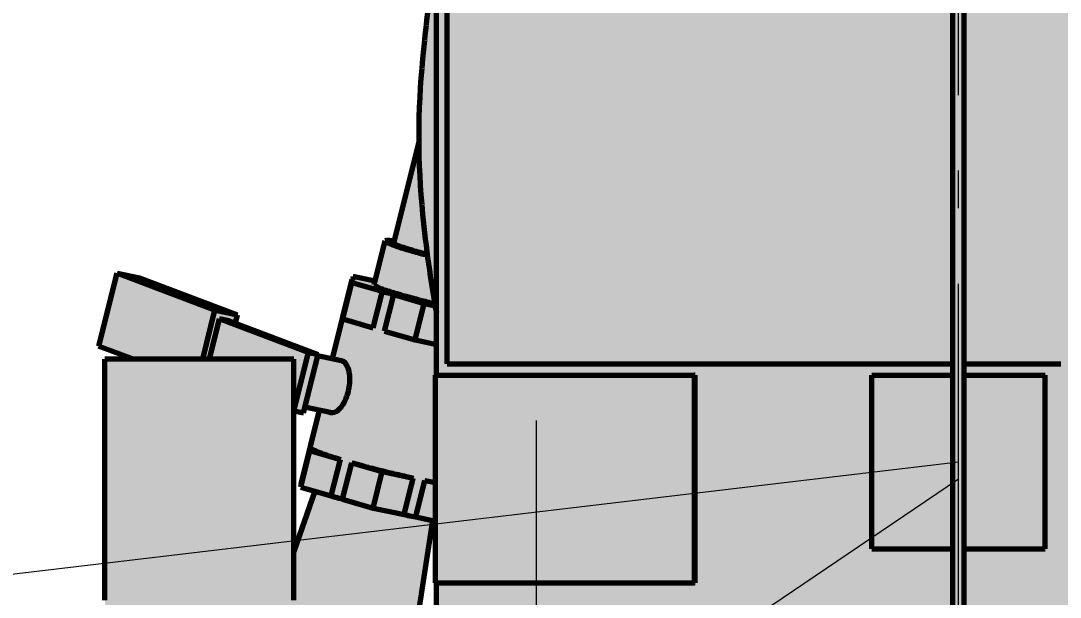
# Model space of a CAD drawing. Header units: millimetres. Extents: x 0 to 2208, y 0 to 420.
# Drawn here: x 1979.17 to 2006.69, y 252.7 to 267.97 of the extents above; entities that cross this region are included whole.
import ezdxf

# ---------------------------------------------------------------- set-up
doc = ezdxf.new("R2010")
doc.units = ezdxf.units.MM
doc.linetypes.add('IRAM-F-TRAZO-PUNTO', pattern=[20, 15, -2, 1, -2])
for name, color, linetype, lineweight in [('01-VISIBLE', 7, 'CONTINUOUS', 70), ('03-EJE', 1, 'IRAM-F-TRAZO-PUNTO', 18), ('04-COTA', 3, 'CONTINUOUS', 18), ('08-FINA', 5, 'CONTINUOUS', 18), ('13-GRAFICA', 30, 'CONTINUOUS', 18)]:
    doc.layers.add(name, color=color, linetype=linetype, lineweight=lineweight)
doc.styles.add('ISO3098', font='isocpeur.ttf')
doc.dimstyles.new('FLAMA-IRAM', dxfattribs={"dimtxt": 3.5, "dimasz": 3.5, "dimexe": 2, "dimexo": 1.5, "dimgap": 1, "dimtad": 1, "dimdec": 1, "dimtxsty": 'ISO3098', "dimblk": 'IRAM_FLECHA', "dimblk1": 'IRAM_FLECHA', "dimblk2": 'IRAM_FLECHA', "dimcen": 2.5, "dimclrd": 256, "dimclre": 256, "dimclrt": 256, "dimazin": 3, "dimtfac": 1, "dimtmove": 0, "dimatfit": 3, "dimlwd": 18, "dimlwe": 18})

# ---------------------------------------------------------------- blocks, each defined once
blk = doc.blocks.new('IRAM_FLECHA')
blk.add_solid([(0, 0), (-1, 0.125), (-1, -0.125)])

msp = doc.modelspace()

# ---------------------------------------------------------------- hatches: boundary and pattern name
at = {"layer": '08-FINA'}
h = msp.add_hatch(color=7, dxfattribs=at)
h.dxf.hatch_style = 1
h.paths.add_polyline_path([(2004, 256.279), (2001.47, 256.382), (2001.565, 255.587)])
h = msp.add_hatch(color=7, dxfattribs=at)
h.dxf.hatch_style = 1
h.paths.add_polyline_path([(2004, 255.829), (2001.705, 254.759), (2002.153, 254.097)])
at = {"layer": '13-GRAFICA', "true_color": 0xb21820}
h = msp.add_hatch(color=7, dxfattribs=at)
h.dxf.hatch_style = 1
h.paths.add_polyline_path([(2011, 289.6), (2011, 279.9), (2004.2, 279.9), (2004.2, 289.5), (2003.8, 289.5), (2003.8, 279.9), (1990.5, 279.9), (1990.5, 258.9), (2003.8, 258.9), (2003.8, 258.6), (2001.7, 258.6), (2001.7, 254), (2003.8, 254), (2003.8, 245.3), (1997.9, 245.3), (1997.9, 249.2), (1997.7, 249.2), (1997.7, 249.3), (1997.5, 249.3), (1997.5, 245.3), (1990.2, 245.3), (1990.2, 253.1), (1997, 253.1), (1997, 258.6), (1990.2, 258.6), (1990.2, 289.6)])
at = {"layer": '13-GRAFICA', "true_color": 0xffffff}
h = msp.add_hatch(color=7, dxfattribs=at)
h.dxf.hatch_style = 1
h.paths.add_polyline_path([(1990.5, 258.9), (1990.5, 279.9), (2017.5, 279.9), (2017.5, 258.9)])
at = {"layer": '13-GRAFICA', "true_color": 0x202020}
h = msp.add_hatch(color=7, dxfattribs=at)
h.dxf.hatch_style = 1
h.paths.add_polyline_path([(1989.8, 267.4), (1989.9, 267.4), (1989.9, 268.2), (1990, 268.2), (1990, 268.9), (1990.1, 268.9), (1990.1, 269.5), (1990.2, 269.5), (1990.2, 260.4), (1990.1, 260.4), (1990.1, 261), (1990, 261), (1989.9, 262.5), (1989.8, 262.5), (1989.8, 263.8), (1989.7, 263.8)])
at = {"layer": '13-GRAFICA', "true_color": 0x005eaa}
h = msp.add_hatch(color=7, dxfattribs=at)
h.dxf.hatch_style = 1
h.paths.add_polyline_path([(1998.409, 263.64), (1998.05, 263.64), (1997.695, 263.64), (1997.346, 263.64), (1997.002, 263.64), (1996.664, 263.64), (1996.332, 263.64), (1996.005, 263.64), (1995.685, 263.64), (1995.372, 263.64), (1995.372, 264.035), (1995.372, 264.429), (1995.372, 264.824), (1995.372, 265.219), (1995.372, 265.613), (1995.372, 266.008), (1995.372, 266.402), (1995.372, 266.797), (1995.372, 267.192), (1995.372, 267.586), (1995.685, 267.586), (1996.005, 267.586), (1996.332, 267.586), (1996.664, 267.586), (1997.002, 267.586), (1997.346, 267.586), (1997.695, 267.586), (1998.05, 267.586), (1998.409, 267.586), (1998.773, 267.586), (1998.773, 267.192), (1998.773, 266.797), (1998.773, 266.402), (1998.773, 266.008), (1998.773, 265.613), (1998.773, 265.219), (1998.773, 264.824), (1998.773, 264.429), (1998.773, 264.035), (1998.773, 263.64)])
h = msp.add_hatch(color=7, dxfattribs=at)
h.dxf.hatch_style = 1
h.paths.add_polyline_path([(2006.105, 263.64), (2005.714, 263.64), (2005.321, 263.64), (2004.928, 263.64), (2004.534, 263.64), (2004.14, 263.64), (2003.745, 263.64), (2003.351, 263.64), (2002.957, 263.64), (2002.564, 263.64), (2002.564, 264.035), (2002.564, 264.429), (2002.564, 264.824), (2002.564, 265.219), (2002.564, 265.613), (2002.564, 266.008), (2002.564, 266.402), (2002.564, 266.797), (2002.564, 267.192), (2002.564, 267.586), (2002.957, 267.586), (2003.351, 267.586), (2003.745, 267.586), (2004.14, 267.586), (2004.534, 267.586), (2004.928, 267.586), (2005.321, 267.586), (2005.714, 267.586), (2006.105, 267.586), (2006.494, 267.586), (2006.494, 267.192), (2006.494, 266.797), (2006.494, 266.402), (2006.494, 266.008), (2006.494, 265.613), (2006.494, 265.219), (2006.494, 264.824), (2006.494, 264.429), (2006.494, 264.035), (2006.494, 263.64)])
at = {"layer": '13-GRAFICA', "true_color": 0x009146}
h = msp.add_hatch(color=7, dxfattribs=at)
h.dxf.hatch_style = 1
h.paths.add_polyline_path([(1992.89, 264.505), (1993.001, 264.821), (1993.114, 265.138), (1993.229, 265.455), (1993.346, 265.771), (1993.465, 266.088), (1993.585, 266.405), (1993.707, 266.721), (1993.831, 267.038), (1993.957, 266.721), (1994.085, 266.405), (1994.214, 266.088), (1994.345, 265.771), (1994.477, 265.455), (1994.612, 265.138), (1994.748, 264.821), (1994.885, 264.505), (1995.024, 264.188), (1994.748, 264.188), (1994.477, 264.188), (1994.214, 264.188), (1993.957, 264.188), (1993.707, 264.188), (1993.465, 264.188), (1993.229, 264.188), (1993.001, 264.188), (1992.781, 264.188)])
at = {"layer": '13-GRAFICA', "true_color": 0xc81e2d}
h = msp.add_hatch(color=7, dxfattribs=at)
h.dxf.hatch_style = 1
h.paths.add_polyline_path([(2001.548, 264.188), (2001.198, 264.188), (2000.85, 264.188), (2000.504, 264.188), (2000.16, 264.188), (1999.819, 264.188), (1999.481, 264.188), (1999.145, 264.188), (1999.145, 264.544), (1999.145, 264.901), (1999.145, 265.257), (1999.145, 265.613), (1999.145, 265.969), (1999.145, 266.326), (1999.145, 266.682), (1999.145, 267.038), (1999.481, 267.038), (1999.819, 267.038), (2000.16, 267.038), (2000.504, 267.038), (2000.85, 267.038), (2001.198, 267.038), (2001.548, 267.038), (2001.899, 267.038), (2001.899, 266.682), (2001.899, 266.326), (2001.899, 265.969), (2001.899, 265.613), (2001.899, 265.257), (2001.899, 264.901), (2001.899, 264.544), (2001.899, 264.188)])
at = {"layer": '13-GRAFICA', "true_color": 0x202020}
h = msp.add_hatch(color=7, dxfattribs=at)
h.dxf.hatch_style = 1
h.paths.add_polyline_path([(1989.1, 262.5), (1989.2, 262.5), (1989.2, 262.9), (1989.3, 262.9), (1989.3, 263.3), (1989.4, 263.3), (1989.4, 263.7), (1989.5, 263.7), (1989.5, 264.1), (1989.6, 264.1), (1989.6, 264.5), (1989.7, 264.5), (1989.9, 261.8), (1989.1, 262)])
at = {"layer": '13-GRAFICA', "true_color": 0x005eaa}
h = msp.add_hatch(color=7, dxfattribs=at)
h.dxf.hatch_style = 1
h.paths.add_polyline_path([(2015.028, 262.716), (2014.781, 262.716), (2014.524, 262.716), (2014.26, 262.716), (2013.987, 262.716), (2013.705, 262.716), (2013.416, 262.716), (2013.119, 262.716), (2012.815, 262.716), (2012.504, 262.716), (2012.185, 262.716), (2011.86, 262.716), (2011.529, 262.716), (2011.191, 262.716), (2010.848, 262.716), (2010.499, 262.716), (2010.144, 262.716), (2009.785, 262.716), (2009.421, 262.716), (2009.052, 262.716), (2008.68, 262.716), (2008.303, 262.716), (2007.923, 262.716), (2007.54, 262.716), (2007.154, 262.716), (2006.766, 262.716), (2006.375, 262.716), (2005.982, 262.716), (2005.587, 262.716), (2005.192, 262.716), (2004.795, 262.716), (2004.398, 262.716), (2004, 262.716), (2003.602, 262.716), (2003.205, 262.716), (2002.808, 262.716), (2002.413, 262.716), (2002.018, 262.716), (2001.625, 262.716), (2001.234, 262.716), (2000.846, 262.716), (2000.46, 262.716), (2000.077, 262.716), (1999.697, 262.716), (1999.32, 262.716), (1998.948, 262.716), (1998.579, 262.716), (1998.215, 262.716), (1997.856, 262.716), (1997.501, 262.716), (1997.152, 262.716), (1996.809, 262.716), (1996.471, 262.716), (1996.14, 262.716), (1995.815, 262.716), (1995.496, 262.716), (1995.185, 262.716), (1994.881, 262.716), (1994.584, 262.716), (1994.295, 262.716), (1994.013, 262.716), (1993.74, 262.716), (1993.476, 262.716), (1993.219, 262.716), (1992.972, 262.716), (1992.734, 262.716), (1992.734, 263.106), (1992.734, 263.496), (1992.972, 263.496), (1993.219, 263.496), (1993.476, 263.496), (1993.74, 263.496), (1994.013, 263.496), (1994.295, 263.496), (1994.584, 263.496), (1994.881, 263.496), (1995.185, 263.496), (1995.496, 263.496), (1995.815, 263.496), (1996.14, 263.496), (1996.471, 263.496), (1996.809, 263.496), (1997.152, 263.496), (1997.501, 263.496), (1997.856, 263.496), (1998.215, 263.496), (1998.579, 263.496), (1998.948, 263.496), (1999.32, 263.496), (1999.697, 263.496), (2000.077, 263.496), (2000.46, 263.496), (2000.846, 263.496), (2001.234, 263.496), (2001.625, 263.496), (2002.018, 263.496), (2002.413, 263.496), (2002.808, 263.496), (2003.205, 263.496), (2003.602, 263.496), (2004, 263.496), (2004.398, 263.496), (2004.795, 263.496), (2005.192, 263.496), (2005.587, 263.496), (2005.982, 263.496), (2006.375, 263.496), (2006.766, 263.496), (2007.154, 263.496), (2007.54, 263.496), (2007.923, 263.496), (2008.303, 263.496), (2008.68, 263.496), (2009.052, 263.496), (2009.421, 263.496), (2009.785, 263.496), (2010.144, 263.496), (2010.499, 263.496), (2010.848, 263.496), (2011.191, 263.496), (2011.529, 263.496), (2011.86, 263.496), (2012.185, 263.496), (2012.504, 263.496), (2012.815, 263.496), (2013.119, 263.496), (2013.416, 263.496), (2013.705, 263.496), (2013.987, 263.496), (2014.26, 263.496), (2014.524, 263.496), (2014.781, 263.496), (2015.028, 263.496), (2015.266, 263.496), (2015.266, 263.106), (2015.266, 262.716)])
at = {"layer": '13-GRAFICA', "true_color": 0xcba23e}
h = msp.add_hatch(color=7, dxfattribs=at)
h.dxf.hatch_style = 1
h.paths.add_polyline_path([(1986.4, 257.6), (1986.4, 259), (1982, 259), (1982, 259.1), (1981.8, 259.1), (1981.8, 259.2), (1981.2, 259.3), (1981.2, 259.4), (1981.3, 259.4), (1981.3, 259.8), (1981.4, 259.8), (1981.4, 260.2), (1981.5, 260.2), (1981.5, 260.6), (1981.6, 260.6), (1981.7, 261.3), (1981.9, 261.3), (1981.9, 261.2), (1982.4, 261.2), (1982.4, 261.1), (1982.9, 261), (1982.9, 260.9), (1983.1, 260.9), (1983.1, 260.8), (1983.4, 260.8), (1983.4, 260.7), (1983.7, 260.7), (1983.7, 260.6), (1983.9, 260.6), (1983.9, 260.5), (1984.5, 260.4), (1984.5, 260.3), (1984.9, 260.2), (1984.9, 259.9), (1985.1, 259.9), (1985.1, 259.8), (1985.7, 259.7), (1985.7, 259.6), (1985.9, 259.6), (1985.9, 259.5), (1986.2, 259.5), (1986.2, 259.4), (1986.5, 259.4), (1986.5, 259.3), (1986.7, 259.3), (1986.7, 259.2), (1987, 259.2), (1987, 259.1), (1987.4, 259), (1987.4, 259.1), (1987.5, 259.1), (1987.5, 259.5), (1987.6, 259.5), (1987.6, 259.9), (1987.7, 259.9), (1987.7, 260.3), (1987.8, 260.3), (1987.8, 260.7), (1987.9, 260.7), (1987.9, 261.1), (1988, 261.1), (1988, 261.2), (1988.6, 261.1), (1988.8, 262.1), (1989.1, 262.1), (1989.1, 262), (1989.3, 262), (1989.3, 261.9), (1989.9, 261.8), (1989.9, 261.7), (1990, 261.7), (1990.1, 260.4), (1990.2, 260.4), (1990.2, 254.7), (1990, 254.7), (1990, 254.8), (1989.5, 254.8), (1989.5, 254.9), (1989, 254.9), (1989, 255), (1988.5, 255), (1988.5, 255.1), (1988.2, 255.1), (1988.2, 255.2), (1987.8, 255.2), (1987.8, 255.3), (1987.5, 255.3), (1987.5, 255.4), (1986.6, 255.6), (1987.1, 257.7), (1986.7, 257.7), (1986.7, 257.6)])
at = {"layer": '13-GRAFICA', "true_color": 0x005eaa}
h = msp.add_hatch(color=7, dxfattribs=at)
h.dxf.hatch_style = 1
h.paths.add_polyline_path([(1995.426, 261.119), (1995.421, 261.052), (1995.413, 260.986), (1995.401, 260.921), (1995.385, 260.856), (1995.367, 260.793), (1995.345, 260.732), (1995.32, 260.673), (1995.292, 260.616), (1995.262, 260.562), (1995.229, 260.51), (1995.193, 260.461), (1995.155, 260.415), (1995.115, 260.372), (1995.073, 260.333), (1995.03, 260.298), (1994.984, 260.266), (1994.938, 260.238), (1994.89, 260.215), (1994.842, 260.195), (1994.793, 260.18), (1994.743, 260.169), (1994.693, 260.162), (1994.643, 260.16), (1994.594, 260.162), (1994.545, 260.169), (1994.496, 260.18), (1994.449, 260.195), (1994.402, 260.215), (1994.356, 260.238), (1994.312, 260.266), (1994.27, 260.298), (1994.229, 260.333), (1994.19, 260.372), (1994.154, 260.415), (1994.119, 260.461), (1994.087, 260.51), (1994.057, 260.562), (1994.03, 260.616), (1994.005, 260.673), (1993.983, 260.732), (1993.964, 260.793), (1993.947, 260.856), (1993.934, 260.921), (1993.923, 260.986), (1993.916, 261.052), (1993.911, 261.119), (1993.91, 261.186), (1993.911, 261.253), (1993.916, 261.32), (1993.923, 261.386), (1993.934, 261.452), (1993.947, 261.516), (1993.964, 261.579), (1993.983, 261.64), (1994.005, 261.699), (1994.03, 261.756), (1994.057, 261.811), (1994.087, 261.863), (1994.119, 261.912), (1994.154, 261.957), (1994.19, 262), (1994.229, 262.039), (1994.27, 262.075), (1994.312, 262.106), (1994.356, 262.134), (1994.402, 262.158), (1994.449, 262.177), (1994.496, 262.192), (1994.545, 262.203), (1994.594, 262.21), (1994.643, 262.212), (1994.693, 262.21), (1994.743, 262.203), (1994.793, 262.192), (1994.842, 262.177), (1994.89, 262.158), (1994.938, 262.134), (1994.984, 262.106), (1995.03, 262.075), (1995.073, 262.039), (1995.115, 262), (1995.155, 261.957), (1995.193, 261.912), (1995.229, 261.863), (1995.262, 261.811), (1995.292, 261.756), (1995.32, 261.699), (1995.345, 261.64), (1995.367, 261.579), (1995.385, 261.516), (1995.401, 261.452), (1995.413, 261.386), (1995.421, 261.32), (1995.426, 261.253), (1995.428, 261.186)])
at = {"layer": '13-GRAFICA', "true_color": 0x009146}
h = msp.add_hatch(color=7, dxfattribs=at)
h.dxf.hatch_style = 1
h.paths.add_polyline_path([(1999.953, 261.119), (1999.947, 261.052), (1999.936, 260.986), (1999.922, 260.921), (1999.903, 260.856), (1999.881, 260.793), (1999.854, 260.732), (1999.824, 260.673), (1999.79, 260.616), (1999.753, 260.562), (1999.712, 260.51), (1999.669, 260.461), (1999.622, 260.415), (1999.573, 260.372), (1999.521, 260.333), (1999.467, 260.298), (1999.411, 260.266), (1999.354, 260.238), (1999.294, 260.215), (1999.234, 260.195), (1999.173, 260.18), (1999.11, 260.169), (1999.048, 260.162), (1998.985, 260.16), (1998.923, 260.162), (1998.861, 260.169), (1998.799, 260.18), (1998.739, 260.195), (1998.679, 260.215), (1998.621, 260.238), (1998.565, 260.266), (1998.51, 260.298), (1998.458, 260.333), (1998.408, 260.372), (1998.36, 260.415), (1998.316, 260.461), (1998.274, 260.51), (1998.235, 260.562), (1998.199, 260.616), (1998.167, 260.673), (1998.138, 260.732), (1998.113, 260.793), (1998.092, 260.856), (1998.074, 260.921), (1998.06, 260.986), (1998.051, 261.052), (1998.045, 261.119), (1998.043, 261.186), (1998.045, 261.253), (1998.051, 261.32), (1998.06, 261.386), (1998.074, 261.452), (1998.092, 261.516), (1998.113, 261.579), (1998.138, 261.64), (1998.167, 261.699), (1998.199, 261.756), (1998.235, 261.811), (1998.274, 261.863), (1998.316, 261.912), (1998.36, 261.957), (1998.408, 262), (1998.458, 262.039), (1998.51, 262.075), (1998.565, 262.106), (1998.621, 262.134), (1998.679, 262.158), (1998.739, 262.177), (1998.799, 262.192), (1998.861, 262.203), (1998.923, 262.21), (1998.985, 262.212), (1999.048, 262.21), (1999.11, 262.203), (1999.173, 262.192), (1999.234, 262.177), (1999.294, 262.158), (1999.354, 262.134), (1999.411, 262.106), (1999.467, 262.075), (1999.521, 262.039), (1999.573, 262), (1999.622, 261.957), (1999.669, 261.912), (1999.712, 261.863), (1999.753, 261.811), (1999.79, 261.756), (1999.824, 261.699), (1999.854, 261.64), (1999.881, 261.579), (1999.903, 261.516), (1999.922, 261.452), (1999.936, 261.386), (1999.947, 261.32), (1999.953, 261.253), (1999.955, 261.186)])
at = {"layer": '13-GRAFICA', "true_color": 0xffd200}
h = msp.add_hatch(color=7, dxfattribs=at)
h.dxf.hatch_style = 1
h.paths.add_polyline_path([(2005.023, 261.119), (2005.016, 261.052), (2005.005, 260.986), (2004.99, 260.921), (2004.971, 260.856), (2004.947, 260.793), (2004.92, 260.732), (2004.888, 260.673), (2004.853, 260.616), (2004.814, 260.562), (2004.771, 260.51), (2004.725, 260.461), (2004.676, 260.415), (2004.624, 260.372), (2004.57, 260.333), (2004.513, 260.298), (2004.454, 260.266), (2004.393, 260.238), (2004.33, 260.215), (2004.266, 260.195), (2004.2, 260.18), (2004.134, 260.169), (2004.067, 260.162), (2004, 260.16), (2003.933, 260.162), (2003.866, 260.169), (2003.8, 260.18), (2003.734, 260.195), (2003.67, 260.215), (2003.607, 260.238), (2003.546, 260.266), (2003.487, 260.298), (2003.43, 260.333), (2003.376, 260.372), (2003.324, 260.415), (2003.275, 260.461), (2003.229, 260.51), (2003.186, 260.562), (2003.147, 260.616), (2003.112, 260.673), (2003.08, 260.732), (2003.053, 260.793), (2003.029, 260.856), (2003.01, 260.921), (2002.995, 260.986), (2002.984, 261.052), (2002.977, 261.119), (2002.975, 261.186), (2002.977, 261.253), (2002.984, 261.32), (2002.995, 261.386), (2003.01, 261.452), (2003.029, 261.516), (2003.053, 261.579), (2003.08, 261.64), (2003.112, 261.699), (2003.147, 261.756), (2003.186, 261.811), (2003.229, 261.863), (2003.275, 261.912), (2003.324, 261.957), (2003.376, 262), (2003.43, 262.039), (2003.487, 262.075), (2003.546, 262.106), (2003.607, 262.134), (2003.67, 262.158), (2003.734, 262.177), (2003.8, 262.192), (2003.866, 262.203), (2003.933, 262.21), (2004, 262.212), (2004.067, 262.21), (2004.134, 262.203), (2004.2, 262.192), (2004.266, 262.177), (2004.33, 262.158), (2004.393, 262.134), (2004.454, 262.106), (2004.513, 262.075), (2004.57, 262.039), (2004.624, 262), (2004.676, 261.957), (2004.725, 261.912), (2004.771, 261.863), (2004.814, 261.811), (2004.853, 261.756), (2004.888, 261.699), (2004.92, 261.64), (2004.947, 261.579), (2004.971, 261.516), (2004.99, 261.452), (2005.005, 261.386), (2005.016, 261.32), (2005.023, 261.253), (2005.025, 261.186)])
at = {"layer": '13-GRAFICA', "true_color": 0xc81e2d}
h = msp.add_hatch(color=7, dxfattribs=at)
h.dxf.hatch_style = 1
h.paths.add_polyline_path([(1990.585, 259.96), (1990.697, 259.96), (1990.82, 259.96), (1990.953, 259.96), (1991.098, 259.96), (1991.253, 259.96), (1991.418, 259.96), (1991.593, 259.96), (1991.779, 259.96), (1991.975, 259.96), (1992.18, 259.96), (1992.395, 259.96), (1992.62, 259.96), (1992.853, 259.96), (1993.096, 259.96), (1993.348, 259.96), (1993.608, 259.96), (1993.877, 259.96), (1994.155, 259.96), (1994.44, 259.96), (1994.733, 259.96), (1995.033, 259.96), (1995.341, 259.96), (1995.656, 259.96), (1995.978, 259.96), (1996.306, 259.96), (1996.641, 259.96), (1996.981, 259.96), (1997.327, 259.96), (1997.679, 259.96), (1998.036, 259.96), (1998.398, 259.96), (1998.764, 259.96), (1999.134, 259.96), (1999.509, 259.96), (1999.887, 259.96), (2000.269, 259.96), (2000.653, 259.96), (2001.04, 259.96), (2001.43, 259.96), (2001.822, 259.96), (2002.216, 259.96), (2002.611, 259.96), (2003.007, 259.96), (2003.404, 259.96), (2003.801, 259.96), (2004.199, 259.96), (2004.596, 259.96), (2004.993, 259.96), (2005.389, 259.96), (2005.784, 259.96), (2006.178, 259.96), (2006.57, 259.96), (2006.96, 259.96), (2007.347, 259.96), (2007.731, 259.96), (2008.113, 259.96), (2008.491, 259.96), (2008.866, 259.96), (2009.236, 259.96), (2009.602, 259.96), (2009.964, 259.96), (2010.321, 259.96), (2010.673, 259.96), (2011.019, 259.96), (2011.359, 259.96), (2011.694, 259.96), (2012.022, 259.96), (2012.344, 259.96), (2012.659, 259.96), (2012.967, 259.96), (2013.267, 259.96), (2013.56, 259.96), (2013.845, 259.96), (2014.123, 259.96), (2014.392, 259.96), (2014.652, 259.96), (2014.904, 259.96), (2015.147, 259.96), (2015.38, 259.96), (2015.605, 259.96), (2015.82, 259.96), (2016.025, 259.96), (2016.221, 259.96), (2016.407, 259.96), (2016.582, 259.96), (2016.747, 259.96), (2016.902, 259.96), (2017.047, 259.96), (2017.18, 259.96), (2017.303, 259.96), (2017.415, 259.96), (2017.5, 259.96), (2017.5, 259.36), (2017.415, 259.36), (2017.303, 259.36), (2017.18, 259.36), (2017.047, 259.36), (2016.902, 259.36), (2016.747, 259.36), (2016.582, 259.36), (2016.407, 259.36), (2016.221, 259.36), (2016.025, 259.36), (2015.82, 259.36), (2015.605, 259.36), (2015.38, 259.36), (2015.147, 259.36), (2014.904, 259.36), (2014.652, 259.36), (2014.392, 259.36), (2014.123, 259.36), (2013.845, 259.36), (2013.56, 259.36), (2013.267, 259.36), (2012.967, 259.36), (2012.659, 259.36), (2012.344, 259.36), (2012.022, 259.36), (2011.694, 259.36), (2011.359, 259.36), (2011.019, 259.36), (2010.673, 259.36), (2010.321, 259.36), (2009.964, 259.36), (2009.602, 259.36), (2009.236, 259.36), (2008.866, 259.36), (2008.491, 259.36), (2008.113, 259.36), (2007.731, 259.36), (2007.347, 259.36), (2006.96, 259.36), (2006.57, 259.36), (2006.178, 259.36), (2005.784, 259.36), (2005.389, 259.36), (2004.993, 259.36), (2004.596, 259.36), (2004.199, 259.36), (2003.801, 259.36), (2003.404, 259.36), (2003.007, 259.36), (2002.611, 259.36), (2002.216, 259.36), (2001.822, 259.36), (2001.43, 259.36), (2001.04, 259.36), (2000.653, 259.36), (2000.269, 259.36), (1999.887, 259.36), (1999.509, 259.36), (1999.134, 259.36), (1998.764, 259.36), (1998.398, 259.36), (1998.036, 259.36), (1997.679, 259.36), (1997.327, 259.36), (1996.981, 259.36), (1996.641, 259.36), (1996.306, 259.36), (1995.978, 259.36), (1995.656, 259.36), (1995.341, 259.36), (1995.033, 259.36), (1994.733, 259.36), (1994.44, 259.36), (1994.155, 259.36), (1993.877, 259.36), (1993.608, 259.36), (1993.348, 259.36), (1993.096, 259.36), (1992.853, 259.36), (1992.62, 259.36), (1992.395, 259.36), (1992.18, 259.36), (1991.975, 259.36), (1991.779, 259.36), (1991.593, 259.36), (1991.418, 259.36), (1991.253, 259.36), (1991.098, 259.36), (1990.953, 259.36), (1990.82, 259.36), (1990.697, 259.36), (1990.585, 259.36), (1990.5, 259.36), (1990.5, 259.96)])
at = {"layer": '13-GRAFICA', "true_color": 0x202020}
h = msp.add_hatch(color=7, dxfattribs=at)
h.dxf.hatch_style = 1
h.paths.add_polyline_path([(1981.4, 229), (1981.4, 259), (1986.4, 259), (1986.4, 229)])
at = {"layer": '13-GRAFICA', "true_color": 0xb21820}
h = msp.add_hatch(color=7, dxfattribs=at)
h.dxf.hatch_style = 1
h.paths.add_polyline_path([(2003.8, 258.9), (2004.2, 258.9), (2004.2, 258.6), (2003.8, 258.6)])
h = msp.add_hatch(color=7, dxfattribs=at)
h.dxf.hatch_style = 1
h.paths.add_polyline_path([(2010.5, 245.3), (2010.5, 249.3), (2010.1, 249.2), (2010.1, 245.3), (2004.2, 245.3), (2004.2, 254), (2006.3, 254), (2006.3, 258.6), (2004.2, 258.6), (2004.2, 258.9), (2011, 258.9), (2011, 258.3), (2011, 254.3), (2011, 245.3)])
at = {"layer": '13-GRAFICA', "true_color": 0xffffff}
h = msp.add_hatch(color=7, dxfattribs=at)
h.dxf.hatch_style = 1
h.paths.add_polyline_path([(1990.2, 253.1), (1990.2, 258.6), (1997, 258.6), (1997, 253.1)])
at = {"layer": '13-GRAFICA', "true_color": 0xe1e1e1}
h = msp.add_hatch(color=7, dxfattribs=at)
h.dxf.hatch_style = 1
h.paths.add_polyline_path([(1997, 257.5), (1990.2, 257.5), (1990.2, 258.6), (1997, 258.6)])
at = {"layer": '13-GRAFICA', "true_color": 0xd7beeb}
h = msp.add_hatch(color=7, dxfattribs=at)
h.dxf.hatch_style = 1
h.paths.add_polyline_path([(2001.7, 254), (2001.7, 258.6), (2006.3, 258.6), (2006.3, 254)])
at = {"layer": '13-GRAFICA', "true_color": 0x6e46a0}
h = msp.add_hatch(color=7, dxfattribs=at)
h.dxf.hatch_style = 1
h.paths.add_polyline_path([(2002.167, 258.6), (2002.167, 258.133), (2002.167, 254.467), (2002.167, 254), (2001.7, 254), (2001.7, 258.6)])
h = msp.add_hatch(color=7, dxfattribs=at)
h.dxf.hatch_style = 1
h.paths.add_polyline_path([(2005.833, 258.6), (2005.833, 258.133), (2002.167, 258.133), (2002.167, 258.6)])
h = msp.add_hatch(color=7, dxfattribs=at)
h.dxf.hatch_style = 1
h.paths.add_polyline_path([(2006.3, 258.6), (2006.3, 254), (2005.833, 254), (2005.833, 254.467), (2005.833, 258.133), (2005.833, 258.6)])
at = {"layer": '13-GRAFICA', "true_color": 0x202020}
h = msp.add_hatch(color=7, dxfattribs=at)
h.dxf.hatch_style = 1
h.paths.add_polyline_path([(1987.5, 255.3), (1987.8, 255.3), (1987.8, 255.2), (1988.2, 255.2), (1988.2, 255.1), (1988.5, 255.1), (1988.5, 255), (1989, 255), (1989, 254.9), (1989.5, 254.9), (1989.5, 254.8), (1990, 254.8), (1990, 254.7), (1990.1, 254.7), (1990.1, 254.6), (1990, 254.6), (1990, 254), (1989.9, 254), (1989.9, 253.4), (1989.8, 253.4), (1989.8, 252.8), (1989.7, 252.8), (1989.7, 252.2), (1989.6, 252.2), (1989.6, 251.6), (1989.5, 251.6), (1989.5, 251), (1989.4, 251), (1989.4, 250.3), (1989.3, 250.3), (1989.3, 249.7), (1989.2, 249.7), (1989.2, 249.1), (1989.1, 249.1), (1989.1, 248.4), (1989, 248.4), (1989, 247.8), (1988.9, 247.8), (1988.9, 247.2), (1988.8, 247.2), (1988.8, 246.5), (1988.7, 246.5), (1988.6, 245.3), (1986.8, 245.3), (1986.8, 246), (1986.4, 246), (1986.4, 254.1), (1986.5, 254.1), (1986.5, 254.3), (1986.6, 254.3), (1986.6, 254.6), (1986.7, 254.6), (1986.9, 255.5), (1987.2, 255.5), (1987.2, 255.4), (1987.5, 255.4)])
at = {"layer": '13-GRAFICA', "true_color": 0x6e46a0}
h = msp.add_hatch(color=7, dxfattribs=at)
h.dxf.hatch_style = 1
h.paths.add_polyline_path([(2002.167, 254), (2002.167, 254.467), (2005.833, 254.467), (2005.833, 254)])
at = {"layer": '13-GRAFICA', "true_color": 0xb21820}
h = msp.add_hatch(color=7, dxfattribs=at)
h.dxf.hatch_style = 1
h.paths.add_polyline_path([(2003.8, 254), (2004.2, 254), (2004.2, 245.3), (2003.8, 245.3)])

# ---------------------------------------------------------------- linework, layer by layer
at = {"layer": '01-VISIBLE'}
for p, q in [((1990.175, 258.579), (1990.175, 289.55)), ((2003.85, 245.27), (2003.85, 289.45)), ((2004.15, 245.27), (2004.15, 289.45)), ((1990.462, 258.879), (1990.462, 279.921)), ((1989.86, 267.455), (1989.81, 266.958)), ((1989.709, 264.763), (1989.04, 262.08)), ((1989.81, 262.842), (1989.811, 262.838)), ((1988.532, 260.973), (1988.822, 262.134)), ((1981.244, 259.35), (1981.726, 261.286)), ((1984.315, 260.303), (1981.726, 261.286)), ((1981.726, 261.286), (1982.32, 261.162)), ((1984.909, 260.18), (1982.32, 261.162)), ((1987.977, 261.193), (1987.961, 261.128)), ((1988.557, 261.072), (1987.977, 261.193)), ((1987.424, 259.01), (1987.95, 261.118)), ((1987.697, 260.071), (1987.939, 261.039)), ((1987.955, 261.104), (1987.939, 261.039)), ((1987.939, 261.039), (1988.745, 260.804)), ((1988.504, 259.836), (1988.745, 260.804)), ((1988.804, 259.748), (1989.045, 260.716)), ((1989.045, 260.716), (1989.852, 260.481)), ((1983.991, 259), (1984.315, 260.303)), ((1984.315, 260.303), (1984.909, 260.18)), ((1989.611, 259.513), (1989.852, 260.481)), ((1989.852, 260.481), (1990.141, 260.421)), ((1984.169, 259), (1984.437, 260.074)), ((1986.791, 259.181), (1984.437, 260.074)), ((1984.691, 260.021), (1984.437, 260.074)), ((1984.855, 259.959), (1984.909, 260.18)), ((1987.697, 260.071), (1988.504, 259.836)), ((1987.045, 259.128), (1984.691, 260.021)), ((1988.804, 259.748), (1989.611, 259.513)), ((1989.611, 259.513), (1990.175, 259.396)), ((1982.165, 259), (1981.244, 259.35)), ((1986.4, 259), (1981.4, 259)), ((1986.404, 257.632), (1986.791, 259.181)), ((1986.659, 257.579), (1987.045, 259.128)), ((1986.791, 259.181), (1987.045, 259.128)), ((1987.66, 258.961), (1987.036, 259.091)), ((1990.151, 253.079), (1990.151, 258.579)), ((1997.011, 253.079), (1997.011, 258.579)), ((1997.026, 258.579), (1997.011, 258.579)), ((1997.026, 253.079), (1997.026, 258.579)), ((2001.706, 253.979), (2001.706, 258.579)), ((2006.294, 253.979), (2006.294, 258.579)), ((1986.404, 257.632), (1986.4, 257.634)), ((1986.404, 257.632), (1986.659, 257.579)), ((1986.598, 255.697), (1987.085, 257.651)), ((1987.375, 257.591), (1986.697, 257.731)), ((1986.587, 255.618), (1986.828, 256.587)), ((1986.844, 256.651), (1986.828, 256.587)), ((1986.828, 256.587), (1987.635, 256.351)), ((1987.394, 255.383), (1987.635, 256.351)), ((1987.694, 255.295), (1987.935, 256.263)), ((1987.935, 256.263), (1988.742, 256.028)), ((1988.501, 255.06), (1988.742, 256.028)), ((1988.742, 256.028), (1989.565, 255.857)), ((1989.324, 254.889), (1989.565, 255.857)), ((1989.63, 254.826), (1989.871, 255.794)), ((1989.871, 255.794), (1990.151, 255.735)), ((1986.955, 255.511), (1986.4, 253.912)), ((1986.587, 255.618), (1987.394, 255.383)), ((1987.694, 255.295), (1988.501, 255.06)), ((1988.501, 255.06), (1989.324, 254.889)), ((1989.63, 254.826), (1990.151, 254.717)), ((1990.077, 254.733), (1988.604, 245.27)), ((1990.175, 245.27), (1990.175, 253.079)), ((1997.026, 253.079), (1997.011, 253.079))]:
    msp.add_line(p, q, dxfattribs=at)
for points in [[(1989.053, 262.131), (1989.014, 262.136), (1988.975, 262.14), (1988.936, 262.144), (1988.896, 262.147), (1988.857, 262.146), (1988.822, 262.134)], [(1988.822, 262.134), (1988.858, 262.101), (1988.904, 262.078), (1988.951, 262.058), (1988.999, 262.04), (1989.048, 262.022), (1989.096, 262.005), (1989.145, 261.988), (1989.194, 261.972), (1989.243, 261.956), (1989.292, 261.941), (1989.341, 261.926), (1989.391, 261.911), (1989.44, 261.896), (1989.489, 261.882), (1989.539, 261.867), (1989.588, 261.853), (1989.638, 261.839), (1989.687, 261.826), (1989.737, 261.812), (1989.787, 261.798), (1989.836, 261.785), (1989.886, 261.772), (1989.936, 261.759)], [(1989.934, 261.776), (1989.885, 261.788), (1989.837, 261.801), (1989.789, 261.815), (1989.74, 261.828), (1989.692, 261.842), (1989.644, 261.855), (1989.596, 261.869), (1989.548, 261.883), (1989.5, 261.898), (1989.452, 261.912), (1989.405, 261.927), (1989.357, 261.942), (1989.309, 261.958), (1989.262, 261.974), (1989.215, 261.991), (1989.168, 262.008), (1989.122, 262.027), (1989.076, 262.049), (1989.04, 262.08)], [(1987.961, 261.128), (1987.958, 261.127), (1987.956, 261.126), (1987.954, 261.124), (1987.952, 261.122), (1987.951, 261.12), (1987.95, 261.118)], [(1987.95, 261.118), (1987.95, 261.115), (1987.95, 261.113), (1987.951, 261.11), (1987.952, 261.108), (1987.953, 261.106), (1987.955, 261.104)], [(1988.532, 260.973), (1988.568, 260.939), (1988.614, 260.917), (1988.661, 260.897), (1988.708, 260.879), (1988.756, 260.861), (1988.804, 260.844), (1988.853, 260.828), (1988.901, 260.812), (1988.95, 260.796), (1988.998, 260.781), (1989.047, 260.766), (1989.096, 260.751), (1989.145, 260.736), (1989.194, 260.722), (1989.243, 260.708), (1989.292, 260.694), (1989.341, 260.68), (1989.39, 260.666), (1989.439, 260.653), (1989.488, 260.639), (1989.538, 260.626), (1989.587, 260.613), (1989.636, 260.6), (1989.686, 260.587), (1989.735, 260.574), (1989.785, 260.562), (1989.834, 260.549), (1989.884, 260.537), (1989.933, 260.524), (1989.983, 260.512), (1990.032, 260.5), (1990.082, 260.489), (1990.131, 260.477)], [(1988.745, 260.804), (1988.795, 260.789), (1988.845, 260.774), (1988.895, 260.759), (1988.945, 260.745), (1988.995, 260.731), (1989.045, 260.716)], [(1981.4, 252.625), (1981.4, 252.7), (1981.4, 252.775), (1981.4, 252.85), (1981.4, 252.925), (1981.4, 253), (1981.4, 253.075), (1981.4, 253.15), (1981.4, 253.225), (1981.4, 253.3), (1981.4, 253.375), (1981.4, 253.45), (1981.4, 253.525), (1981.4, 253.6), (1981.4, 253.675), (1981.4, 253.75), (1981.4, 253.825), (1981.4, 253.9), (1981.4, 253.975), (1981.4, 254.05), (1981.4, 254.125), (1981.4, 254.2), (1981.4, 254.275), (1981.4, 254.35), (1981.4, 254.425), (1981.4, 254.5), (1981.4, 254.575), (1981.4, 254.65), (1981.4, 254.725), (1981.4, 254.8), (1981.4, 254.875), (1981.4, 254.95), (1981.4, 255.025), (1981.4, 255.1), (1981.4, 255.175), (1981.4, 255.25), (1981.4, 255.325), (1981.4, 255.4), (1981.4, 255.475), (1981.4, 255.55), (1981.4, 255.625), (1981.4, 255.7), (1981.4, 255.775), (1981.4, 255.85), (1981.4, 255.925), (1981.4, 256), (1981.4, 256.075), (1981.4, 256.15), (1981.4, 256.225), (1981.4, 256.3), (1981.4, 256.375), (1981.4, 256.45), (1981.4, 256.525), (1981.4, 256.6), (1981.4, 256.675), (1981.4, 256.75), (1981.4, 256.825), (1981.4, 256.9), (1981.4, 256.975), (1981.4, 257.05), (1981.4, 257.125), (1981.4, 257.2), (1981.4, 257.275), (1981.4, 257.35), (1981.4, 257.425), (1981.4, 257.5), (1981.4, 257.575), (1981.4, 257.65), (1981.4, 257.725), (1981.4, 257.8), (1981.4, 257.875), (1981.4, 257.95), (1981.4, 258.025), (1981.4, 258.1), (1981.4, 258.175), (1981.4, 258.25), (1981.4, 258.325), (1981.4, 258.4), (1981.4, 258.475), (1981.4, 258.55), (1981.4, 258.625), (1981.4, 258.7), (1981.4, 258.775), (1981.4, 258.85), (1981.4, 258.925), (1981.4, 259)], [(1986.4, 252.625), (1986.4, 252.7), (1986.4, 252.775), (1986.4, 252.85), (1986.4, 252.925), (1986.4, 253), (1986.4, 253.075), (1986.4, 253.15), (1986.4, 253.225), (1986.4, 253.3), (1986.4, 253.375), (1986.4, 253.45), (1986.4, 253.525), (1986.4, 253.6), (1986.4, 253.675), (1986.4, 253.75), (1986.4, 253.825), (1986.4, 253.9), (1986.4, 253.975), (1986.4, 254.05), (1986.4, 254.125), (1986.4, 254.2), (1986.4, 254.275), (1986.4, 254.35), (1986.4, 254.425), (1986.4, 254.5), (1986.4, 254.575), (1986.4, 254.65), (1986.4, 254.725), (1986.4, 254.8), (1986.4, 254.875), (1986.4, 254.95), (1986.4, 255.025), (1986.4, 255.1), (1986.4, 255.175), (1986.4, 255.25), (1986.4, 255.325), (1986.4, 255.4), (1986.4, 255.475), (1986.4, 255.55), (1986.4, 255.625), (1986.4, 255.7), (1986.4, 255.775), (1986.4, 255.85), (1986.4, 255.925), (1986.4, 256), (1986.4, 256.075), (1986.4, 256.15), (1986.4, 256.225), (1986.4, 256.3), (1986.4, 256.375), (1986.4, 256.45), (1986.4, 256.525), (1986.4, 256.6), (1986.4, 256.675), (1986.4, 256.75), (1986.4, 256.825), (1986.4, 256.9), (1986.4, 256.975), (1986.4, 257.05), (1986.4, 257.125), (1986.4, 257.2), (1986.4, 257.275), (1986.4, 257.35), (1986.4, 257.425), (1986.4, 257.5), (1986.4, 257.575), (1986.4, 257.65), (1986.4, 257.725), (1986.4, 257.8), (1986.4, 257.875), (1986.4, 257.95), (1986.4, 258.025), (1986.4, 258.1), (1986.4, 258.175), (1986.4, 258.25), (1986.4, 258.325), (1986.4, 258.4), (1986.4, 258.475), (1986.4, 258.55), (1986.4, 258.625), (1986.4, 258.7), (1986.4, 258.775), (1986.4, 258.85), (1986.4, 258.925), (1986.4, 259)], [(1987.375, 257.591), (1987.425, 257.588), (1987.475, 257.598), (1987.521, 257.618), (1987.563, 257.645), (1987.602, 257.678), (1987.636, 257.715), (1987.668, 257.754), (1987.697, 257.795), (1987.724, 257.838), (1987.748, 257.883), (1987.77, 257.928), (1987.79, 257.974), (1987.808, 258.022), (1987.824, 258.07), (1987.838, 258.118), (1987.851, 258.167), (1987.862, 258.216), (1987.871, 258.266), (1987.878, 258.316), (1987.883, 258.366), (1987.886, 258.417), (1987.888, 258.467), (1987.887, 258.517), (1987.884, 258.568), (1987.878, 258.618), (1987.87, 258.668), (1987.858, 258.717), (1987.843, 258.765), (1987.823, 258.812), (1987.799, 258.856), (1987.768, 258.896), (1987.731, 258.93), (1987.686, 258.954)], [(1987.686, 258.954), (1987.682, 258.955), (1987.678, 258.957), (1987.673, 258.958), (1987.669, 258.959), (1987.664, 258.96), (1987.66, 258.961)], [(1990.462, 258.879), (1990.513, 258.879), (1990.563, 258.879), (1990.613, 258.879), (1990.663, 258.879), (1990.713, 258.879), (1990.763, 258.879), (1990.813, 258.879), (1990.864, 258.879), (1990.914, 258.879), (1990.964, 258.879), (1991.014, 258.879), (1991.064, 258.879), (1991.114, 258.879), (1991.164, 258.879), (1991.215, 258.879), (1991.265, 258.879), (1991.315, 258.879), (1991.365, 258.879), (1991.415, 258.879), (1991.465, 258.879), (1991.515, 258.879), (1991.566, 258.879), (1991.616, 258.879), (1991.666, 258.879), (1991.716, 258.879), (1991.766, 258.879), (1991.816, 258.879), (1991.866, 258.879), (1991.917, 258.879), (1991.967, 258.879), (1992.017, 258.879), (1992.067, 258.879), (1992.117, 258.879), (1992.167, 258.879), (1992.217, 258.879), (1992.268, 258.879), (1992.318, 258.879), (1992.368, 258.879), (1992.418, 258.879), (1992.468, 258.879), (1992.518, 258.879), (1992.568, 258.879), (1992.618, 258.879), (1992.669, 258.879), (1992.719, 258.879), (1992.769, 258.879), (1992.819, 258.879), (1992.869, 258.879), (1992.919, 258.879), (1992.969, 258.879), (1993.02, 258.879), (1993.07, 258.879), (1993.12, 258.879), (1993.17, 258.879), (1993.22, 258.879), (1993.27, 258.879), (1993.32, 258.879), (1993.371, 258.879), (1993.421, 258.879), (1993.471, 258.879), (1993.521, 258.879), (1993.571, 258.879), (1993.621, 258.879), (1993.671, 258.879), (1993.722, 258.879), (1993.772, 258.879), (1993.822, 258.879), (1993.872, 258.879), (1993.922, 258.879), (1993.972, 258.879), (1994.022, 258.879), (1994.073, 258.879), (1994.123, 258.879), (1994.173, 258.879), (1994.223, 258.879), (1994.273, 258.879), (1994.323, 258.879), (1994.373, 258.879), (1994.424, 258.879), (1994.474, 258.879), (1994.524, 258.879), (1994.574, 258.879), (1994.624, 258.879), (1994.674, 258.879), (1994.724, 258.879), (1994.775, 258.879), (1994.825, 258.879), (1994.875, 258.879), (1994.925, 258.879), (1994.975, 258.879), (1995.025, 258.879), (1995.075, 258.879), (1995.126, 258.879), (1995.176, 258.879), (1995.226, 258.879), (1995.276, 258.879), (1995.326, 258.879), (1995.376, 258.879), (1995.426, 258.879), (1995.477, 258.879), (1995.527, 258.879), (1995.577, 258.879), (1995.627, 258.879), (1995.677, 258.879), (1995.727, 258.879), (1995.777, 258.879), (1995.827, 258.879), (1995.878, 258.879), (1995.928, 258.879), (1995.978, 258.879), (1996.028, 258.879), (1996.078, 258.879), (1996.128, 258.879), (1996.178, 258.879), (1996.229, 258.879), (1996.279, 258.879), (1996.329, 258.879), (1996.379, 258.879), (1996.429, 258.879), (1996.479, 258.879), (1996.529, 258.879), (1996.58, 258.879), (1996.63, 258.879), (1996.68, 258.879), (1996.73, 258.879), (1996.78, 258.879), (1996.83, 258.879), (1996.88, 258.879), (1996.931, 258.879), (1996.981, 258.879), (1997.031, 258.879), (1997.081, 258.879), (1997.131, 258.879), (1997.181, 258.879), (1997.231, 258.879), (1997.282, 258.879), (1997.332, 258.879), (1997.382, 258.879), (1997.432, 258.879), (1997.482, 258.879), (1997.532, 258.879), (1997.582, 258.879), (1997.633, 258.879), (1997.683, 258.879), (1997.733, 258.879), (1997.783, 258.879), (1997.833, 258.879), (1997.883, 258.879), (1997.933, 258.879), (1997.984, 258.879), (1998.034, 258.879), (1998.084, 258.879), (1998.134, 258.879), (1998.184, 258.879), (1998.234, 258.879), (1998.284, 258.879), (1998.335, 258.879), (1998.385, 258.879), (1998.435, 258.879), (1998.485, 258.879), (1998.535, 258.879), (1998.585, 258.879), (1998.635, 258.879), (1998.686, 258.879), (1998.736, 258.879), (1998.786, 258.879), (1998.836, 258.879), (1998.886, 258.879), (1998.936, 258.879), (1998.986, 258.879), (1999.036, 258.879), (1999.087, 258.879), (1999.137, 258.879), (1999.187, 258.879), (1999.237, 258.879), (1999.287, 258.879), (1999.337, 258.879), (1999.387, 258.879), (1999.438, 258.879), (1999.488, 258.879), (1999.538, 258.879), (1999.588, 258.879), (1999.638, 258.879), (1999.688, 258.879), (1999.738, 258.879), (1999.789, 258.879), (1999.839, 258.879), (1999.889, 258.879), (1999.939, 258.879), (1999.989, 258.879), (2000.039, 258.879), (2000.089, 258.879), (2000.14, 258.879), (2000.19, 258.879), (2000.24, 258.879), (2000.29, 258.879), (2000.34, 258.879), (2000.39, 258.879), (2000.44, 258.879), (2000.491, 258.879), (2000.541, 258.879), (2000.591, 258.879), (2000.641, 258.879), (2000.691, 258.879), (2000.741, 258.879), (2000.791, 258.879), (2000.842, 258.879), (2000.892, 258.879), (2000.942, 258.879), (2000.992, 258.879), (2001.042, 258.879), (2001.092, 258.879), (2001.142, 258.879), (2001.193, 258.879), (2001.243, 258.879), (2001.293, 258.879), (2001.343, 258.879), (2001.393, 258.879), (2001.443, 258.879), (2001.493, 258.879), (2001.544, 258.879), (2001.594, 258.879), (2001.644, 258.879), (2001.694, 258.879), (2001.744, 258.879), (2001.794, 258.879), (2001.844, 258.879), (2001.895, 258.879), (2001.945, 258.879), (2001.995, 258.879), (2002.045, 258.879), (2002.095, 258.879), (2002.145, 258.879), (2002.195, 258.879), (2002.245, 258.879), (2002.296, 258.879), (2002.346, 258.879), (2002.396, 258.879), (2002.446, 258.879), (2002.496, 258.879), (2002.546, 258.879), (2002.596, 258.879), (2002.647, 258.879), (2002.697, 258.879), (2002.747, 258.879), (2002.797, 258.879), (2002.847, 258.879), (2002.897, 258.879), (2002.947, 258.879), (2002.998, 258.879), (2003.048, 258.879), (2003.098, 258.879), (2003.148, 258.879), (2003.198, 258.879), (2003.248, 258.879), (2003.298, 258.879), (2003.349, 258.879), (2003.399, 258.879), (2003.449, 258.879), (2003.499, 258.879), (2003.549, 258.879), (2003.599, 258.879), (2003.649, 258.879), (2003.7, 258.879), (2003.75, 258.879), (2003.8, 258.879), (2003.85, 258.879)], [(2004.15, 258.879), (2004.2, 258.879), (2004.25, 258.879), (2004.3, 258.879), (2004.351, 258.879), (2004.401, 258.879), (2004.451, 258.879), (2004.501, 258.879), (2004.551, 258.879), (2004.601, 258.879), (2004.651, 258.879), (2004.702, 258.879), (2004.752, 258.879), (2004.802, 258.879), (2004.852, 258.879), (2004.902, 258.879), (2004.952, 258.879), (2005.002, 258.879), (2005.053, 258.879), (2005.103, 258.879), (2005.153, 258.879), (2005.203, 258.879), (2005.253, 258.879), (2005.303, 258.879), (2005.353, 258.879), (2005.404, 258.879), (2005.454, 258.879), (2005.504, 258.879), (2005.554, 258.879), (2005.604, 258.879), (2005.654, 258.879), (2005.704, 258.879), (2005.755, 258.879), (2005.805, 258.879), (2005.855, 258.879), (2005.905, 258.879), (2005.955, 258.879), (2006.005, 258.879), (2006.055, 258.879), (2006.105, 258.879), (2006.156, 258.879), (2006.206, 258.879), (2006.256, 258.879), (2006.306, 258.879), (2006.356, 258.879), (2006.406, 258.879), (2006.456, 258.879), (2006.507, 258.879), (2006.557, 258.879), (2006.607, 258.879), (2006.657, 258.879), (2006.707, 258.879)], [(1990.151, 258.579), (1990.201, 258.579), (1990.251, 258.579), (1990.301, 258.579), (1990.351, 258.579), (1990.401, 258.579), (1990.451, 258.579), (1990.502, 258.579), (1990.552, 258.579), (1990.602, 258.579), (1990.652, 258.579), (1990.702, 258.579), (1990.752, 258.579), (1990.802, 258.579), (1990.852, 258.579), (1990.902, 258.579), (1990.952, 258.579), (1991.002, 258.579), (1991.052, 258.579), (1991.102, 258.579), (1991.152, 258.579), (1991.203, 258.579), (1991.253, 258.579), (1991.303, 258.579), (1991.353, 258.579), (1991.403, 258.579), (1991.453, 258.579), (1991.503, 258.579), (1991.553, 258.579), (1991.603, 258.579), (1991.653, 258.579), (1991.703, 258.579), (1991.753, 258.579), (1991.803, 258.579), (1991.854, 258.579), (1991.904, 258.579), (1991.954, 258.579), (1992.004, 258.579), (1992.054, 258.579), (1992.104, 258.579), (1992.154, 258.579), (1992.204, 258.579), (1992.254, 258.579), (1992.304, 258.579), (1992.354, 258.579), (1992.404, 258.579), (1992.454, 258.579), (1992.504, 258.579), (1992.555, 258.579), (1992.605, 258.579), (1992.655, 258.579), (1992.705, 258.579), (1992.755, 258.579), (1992.805, 258.579), (1992.855, 258.579), (1992.905, 258.579), (1992.955, 258.579), (1993.005, 258.579), (1993.055, 258.579), (1993.105, 258.579), (1993.155, 258.579), (1993.206, 258.579), (1993.256, 258.579), (1993.306, 258.579), (1993.356, 258.579), (1993.406, 258.579), (1993.456, 258.579), (1993.506, 258.579), (1993.556, 258.579), (1993.606, 258.579), (1993.656, 258.579), (1993.706, 258.579), (1993.756, 258.579), (1993.806, 258.579), (1993.856, 258.579), (1993.907, 258.579), (1993.957, 258.579), (1994.007, 258.579), (1994.057, 258.579), (1994.107, 258.579), (1994.157, 258.579), (1994.207, 258.579), (1994.257, 258.579), (1994.307, 258.579), (1994.357, 258.579), (1994.407, 258.579), (1994.457, 258.579), (1994.507, 258.579), (1994.558, 258.579), (1994.608, 258.579), (1994.658, 258.579), (1994.708, 258.579), (1994.758, 258.579), (1994.808, 258.579), (1994.858, 258.579), (1994.908, 258.579), (1994.958, 258.579), (1995.008, 258.579), (1995.058, 258.579), (1995.108, 258.579), (1995.158, 258.579), (1995.208, 258.579), (1995.259, 258.579), (1995.309, 258.579), (1995.359, 258.579), (1995.409, 258.579), (1995.459, 258.579), (1995.509, 258.579), (1995.559, 258.579), (1995.609, 258.579), (1995.659, 258.579), (1995.709, 258.579), (1995.759, 258.579), (1995.809, 258.579), (1995.859, 258.579), (1995.91, 258.579), (1995.96, 258.579), (1996.01, 258.579), (1996.06, 258.579), (1996.11, 258.579), (1996.16, 258.579), (1996.21, 258.579), (1996.26, 258.579), (1996.31, 258.579), (1996.36, 258.579), (1996.41, 258.579), (1996.46, 258.579), (1996.51, 258.579), (1996.561, 258.579), (1996.611, 258.579), (1996.661, 258.579), (1996.711, 258.579), (1996.761, 258.579), (1996.811, 258.579), (1996.861, 258.579), (1996.911, 258.579), (1996.961, 258.579), (1997.011, 258.579)], [(2001.706, 258.579), (2001.757, 258.579), (2001.808, 258.579), (2001.859, 258.579), (2001.91, 258.579), (2001.961, 258.579), (2002.012, 258.579), (2002.063, 258.579), (2002.114, 258.579), (2002.165, 258.579), (2002.216, 258.579), (2002.267, 258.579), (2002.318, 258.579), (2002.369, 258.579), (2002.42, 258.579), (2002.471, 258.579), (2002.523, 258.579), (2002.574, 258.579), (2002.625, 258.579), (2002.676, 258.579), (2002.727, 258.579), (2002.778, 258.579), (2002.829, 258.579), (2002.88, 258.579), (2002.931, 258.579), (2002.982, 258.579), (2003.033, 258.579), (2003.084, 258.579), (2003.135, 258.579), (2003.186, 258.579), (2003.237, 258.579), (2003.288, 258.579), (2003.339, 258.579), (2003.39, 258.579), (2003.442, 258.579), (2003.493, 258.579), (2003.544, 258.579), (2003.595, 258.579), (2003.646, 258.579), (2003.697, 258.579), (2003.748, 258.579), (2003.799, 258.579), (2003.85, 258.579)], [(2004.15, 258.579), (2004.201, 258.579), (2004.252, 258.579), (2004.303, 258.579), (2004.354, 258.579), (2004.405, 258.579), (2004.456, 258.579), (2004.507, 258.579), (2004.558, 258.579), (2004.61, 258.579), (2004.661, 258.579), (2004.712, 258.579), (2004.763, 258.579), (2004.814, 258.579), (2004.865, 258.579), (2004.916, 258.579), (2004.967, 258.579), (2005.018, 258.579), (2005.069, 258.579), (2005.12, 258.579), (2005.171, 258.579), (2005.222, 258.579), (2005.273, 258.579), (2005.324, 258.579), (2005.375, 258.579), (2005.426, 258.579), (2005.477, 258.579), (2005.529, 258.579), (2005.58, 258.579), (2005.631, 258.579), (2005.682, 258.579), (2005.733, 258.579), (2005.784, 258.579), (2005.835, 258.579), (2005.886, 258.579), (2005.937, 258.579), (2005.988, 258.579), (2006.039, 258.579), (2006.09, 258.579), (2006.141, 258.579), (2006.192, 258.579), (2006.243, 258.579), (2006.294, 258.579)], [(1987.348, 257.598), (1987.353, 257.597), (1987.357, 257.595), (1987.362, 257.594), (1987.366, 257.593), (1987.371, 257.592), (1987.375, 257.591)], [(1986.844, 256.651), (1986.887, 256.62), (1986.934, 256.596), (1986.983, 256.574), (1987.032, 256.554), (1987.081, 256.534), (1987.131, 256.516), (1987.181, 256.498), (1987.231, 256.48), (1987.281, 256.463), (1987.331, 256.446), (1987.382, 256.43), (1987.432, 256.414), (1987.483, 256.398), (1987.534, 256.382), (1987.584, 256.366), (1987.635, 256.351)], [(1987.935, 256.263), (1987.984, 256.25), (1988.033, 256.236), (1988.082, 256.222), (1988.131, 256.209), (1988.18, 256.195), (1988.23, 256.182), (1988.279, 256.169), (1988.328, 256.156), (1988.377, 256.143), (1988.426, 256.13), (1988.476, 256.117), (1988.525, 256.104), (1988.574, 256.092), (1988.624, 256.079), (1988.673, 256.067), (1988.722, 256.054), (1988.772, 256.042), (1988.821, 256.03), (1988.871, 256.017), (1988.92, 256.005), (1988.969, 255.993), (1989.019, 255.982), (1989.068, 255.97), (1989.118, 255.958), (1989.168, 255.946), (1989.217, 255.935), (1989.267, 255.924), (1989.316, 255.912), (1989.366, 255.901), (1989.416, 255.89), (1989.465, 255.879), (1989.515, 255.868), (1989.565, 255.857)], [(1986.598, 255.697), (1986.598, 255.695), (1986.598, 255.692), (1986.599, 255.69), (1986.6, 255.687), (1986.602, 255.685), (1986.603, 255.683)], [(1989.871, 255.794), (1989.917, 255.784), (1989.964, 255.775), (1990.011, 255.767), (1990.057, 255.758), (1990.104, 255.749), (1990.151, 255.741)], [(1987.394, 255.383), (1987.444, 255.368), (1987.494, 255.353), (1987.544, 255.339), (1987.594, 255.324), (1987.644, 255.31), (1987.694, 255.295)], [(1989.324, 254.889), (1989.374, 254.878), (1989.425, 254.867), (1989.476, 254.857), (1989.527, 254.846), (1989.578, 254.836), (1989.63, 254.826)], [(2001.706, 253.979), (2001.757, 253.979), (2001.808, 253.979), (2001.859, 253.979), (2001.91, 253.979), (2001.961, 253.979), (2002.012, 253.979), (2002.063, 253.979), (2002.114, 253.979), (2002.165, 253.979), (2002.216, 253.979), (2002.267, 253.979), (2002.318, 253.979), (2002.369, 253.979), (2002.42, 253.979), (2002.471, 253.979), (2002.523, 253.979), (2002.574, 253.979), (2002.625, 253.979), (2002.676, 253.979), (2002.727, 253.979), (2002.778, 253.979), (2002.829, 253.979), (2002.88, 253.979), (2002.931, 253.979), (2002.982, 253.979), (2003.033, 253.979), (2003.084, 253.979), (2003.135, 253.979), (2003.186, 253.979), (2003.237, 253.979), (2003.288, 253.979), (2003.339, 253.979), (2003.39, 253.979), (2003.442, 253.979), (2003.493, 253.979), (2003.544, 253.979), (2003.595, 253.979), (2003.646, 253.979), (2003.697, 253.979), (2003.748, 253.979), (2003.799, 253.979), (2003.85, 253.979)], [(2004.15, 253.979), (2004.201, 253.979), (2004.252, 253.979), (2004.303, 253.979), (2004.354, 253.979), (2004.405, 253.979), (2004.456, 253.979), (2004.507, 253.979), (2004.558, 253.979), (2004.61, 253.979), (2004.661, 253.979), (2004.712, 253.979), (2004.763, 253.979), (2004.814, 253.979), (2004.865, 253.979), (2004.916, 253.979), (2004.967, 253.979), (2005.018, 253.979), (2005.069, 253.979), (2005.12, 253.979), (2005.171, 253.979), (2005.222, 253.979), (2005.273, 253.979), (2005.324, 253.979), (2005.375, 253.979), (2005.426, 253.979), (2005.477, 253.979), (2005.529, 253.979), (2005.58, 253.979), (2005.631, 253.979), (2005.682, 253.979), (2005.733, 253.979), (2005.784, 253.979), (2005.835, 253.979), (2005.886, 253.979), (2005.937, 253.979), (2005.988, 253.979), (2006.039, 253.979), (2006.09, 253.979), (2006.141, 253.979), (2006.192, 253.979), (2006.243, 253.979), (2006.294, 253.979)], [(1990.151, 253.079), (1990.201, 253.079), (1990.251, 253.079), (1990.301, 253.079), (1990.351, 253.079), (1990.401, 253.079), (1990.451, 253.079), (1990.502, 253.079), (1990.552, 253.079), (1990.602, 253.079), (1990.652, 253.079), (1990.702, 253.079), (1990.752, 253.079), (1990.802, 253.079), (1990.852, 253.079), (1990.902, 253.079), (1990.952, 253.079), (1991.002, 253.079), (1991.052, 253.079), (1991.102, 253.079), (1991.152, 253.079), (1991.203, 253.079), (1991.253, 253.079), (1991.303, 253.079), (1991.353, 253.079), (1991.403, 253.079), (1991.453, 253.079), (1991.503, 253.079), (1991.553, 253.079), (1991.603, 253.079), (1991.653, 253.079), (1991.703, 253.079), (1991.753, 253.079), (1991.803, 253.079), (1991.854, 253.079), (1991.904, 253.079), (1991.954, 253.079), (1992.004, 253.079), (1992.054, 253.079), (1992.104, 253.079), (1992.154, 253.079), (1992.204, 253.079), (1992.254, 253.079), (1992.304, 253.079), (1992.354, 253.079), (1992.404, 253.079), (1992.454, 253.079), (1992.504, 253.079), (1992.555, 253.079), (1992.605, 253.079), (1992.655, 253.079), (1992.705, 253.079), (1992.755, 253.079), (1992.805, 253.079), (1992.855, 253.079), (1992.905, 253.079), (1992.955, 253.079), (1993.005, 253.079), (1993.055, 253.079), (1993.105, 253.079), (1993.155, 253.079), (1993.206, 253.079), (1993.256, 253.079), (1993.306, 253.079), (1993.356, 253.079), (1993.406, 253.079), (1993.456, 253.079), (1993.506, 253.079), (1993.556, 253.079), (1993.606, 253.079), (1993.656, 253.079), (1993.706, 253.079), (1993.756, 253.079), (1993.806, 253.079), (1993.856, 253.079), (1993.907, 253.079), (1993.957, 253.079), (1994.007, 253.079), (1994.057, 253.079), (1994.107, 253.079), (1994.157, 253.079), (1994.207, 253.079), (1994.257, 253.079), (1994.307, 253.079), (1994.357, 253.079), (1994.407, 253.079), (1994.457, 253.079), (1994.507, 253.079), (1994.558, 253.079), (1994.608, 253.079), (1994.658, 253.079), (1994.708, 253.079), (1994.758, 253.079), (1994.808, 253.079), (1994.858, 253.079), (1994.908, 253.079), (1994.958, 253.079), (1995.008, 253.079), (1995.058, 253.079), (1995.108, 253.079), (1995.158, 253.079), (1995.208, 253.079), (1995.259, 253.079), (1995.309, 253.079), (1995.359, 253.079), (1995.409, 253.079), (1995.459, 253.079), (1995.509, 253.079), (1995.559, 253.079), (1995.609, 253.079), (1995.659, 253.079), (1995.709, 253.079), (1995.759, 253.079), (1995.809, 253.079), (1995.859, 253.079), (1995.91, 253.079), (1995.96, 253.079), (1996.01, 253.079), (1996.06, 253.079), (1996.11, 253.079), (1996.16, 253.079), (1996.21, 253.079), (1996.26, 253.079), (1996.31, 253.079), (1996.36, 253.079), (1996.41, 253.079), (1996.46, 253.079), (1996.51, 253.079), (1996.561, 253.079), (1996.611, 253.079), (1996.661, 253.079), (1996.711, 253.079), (1996.761, 253.079), (1996.811, 253.079), (1996.861, 253.079), (1996.911, 253.079), (1996.961, 253.079), (1997.011, 253.079)]]:
    msp.add_lwpolyline(points, dxfattribs=at)
for centre, radius, start, end in [((2015.55, 264.904), 25.817, 169.6329, 174.3298), ((2010.536, 264.9), 20.827, 174.3298, -174.3298), ((2022.724, 266.106), 33.075, -174.3298, -169.7675)]:
    msp.add_arc(centre, radius, start, end, dxfattribs=at)
at = {"layer": '03-EJE'}
msp.add_line((2004, 226), (2004, 282.921), dxfattribs=at)
at = {"layer": '08-FINA'}
for p, q in [((2004, 256.279), (1976.175, 252.979)), ((2004, 255.829), (1976.175, 237.008))]:
    msp.add_line(p, q, dxfattribs=at)

# ---------------------------------------------------------------- dimensions: what is measured, and where the dimension line sits
at = {"layer": '04-COTA'}
msp.add_linear_dim(base=(1992.815, 221), p1=(1992.815, 258.879), p2=(2015.185, 258.879), dimstyle='FLAMA-IRAM', override={"dimlfac": 10}, dxfattribs=at).render()

doc.saveas('drawing.dxf')
